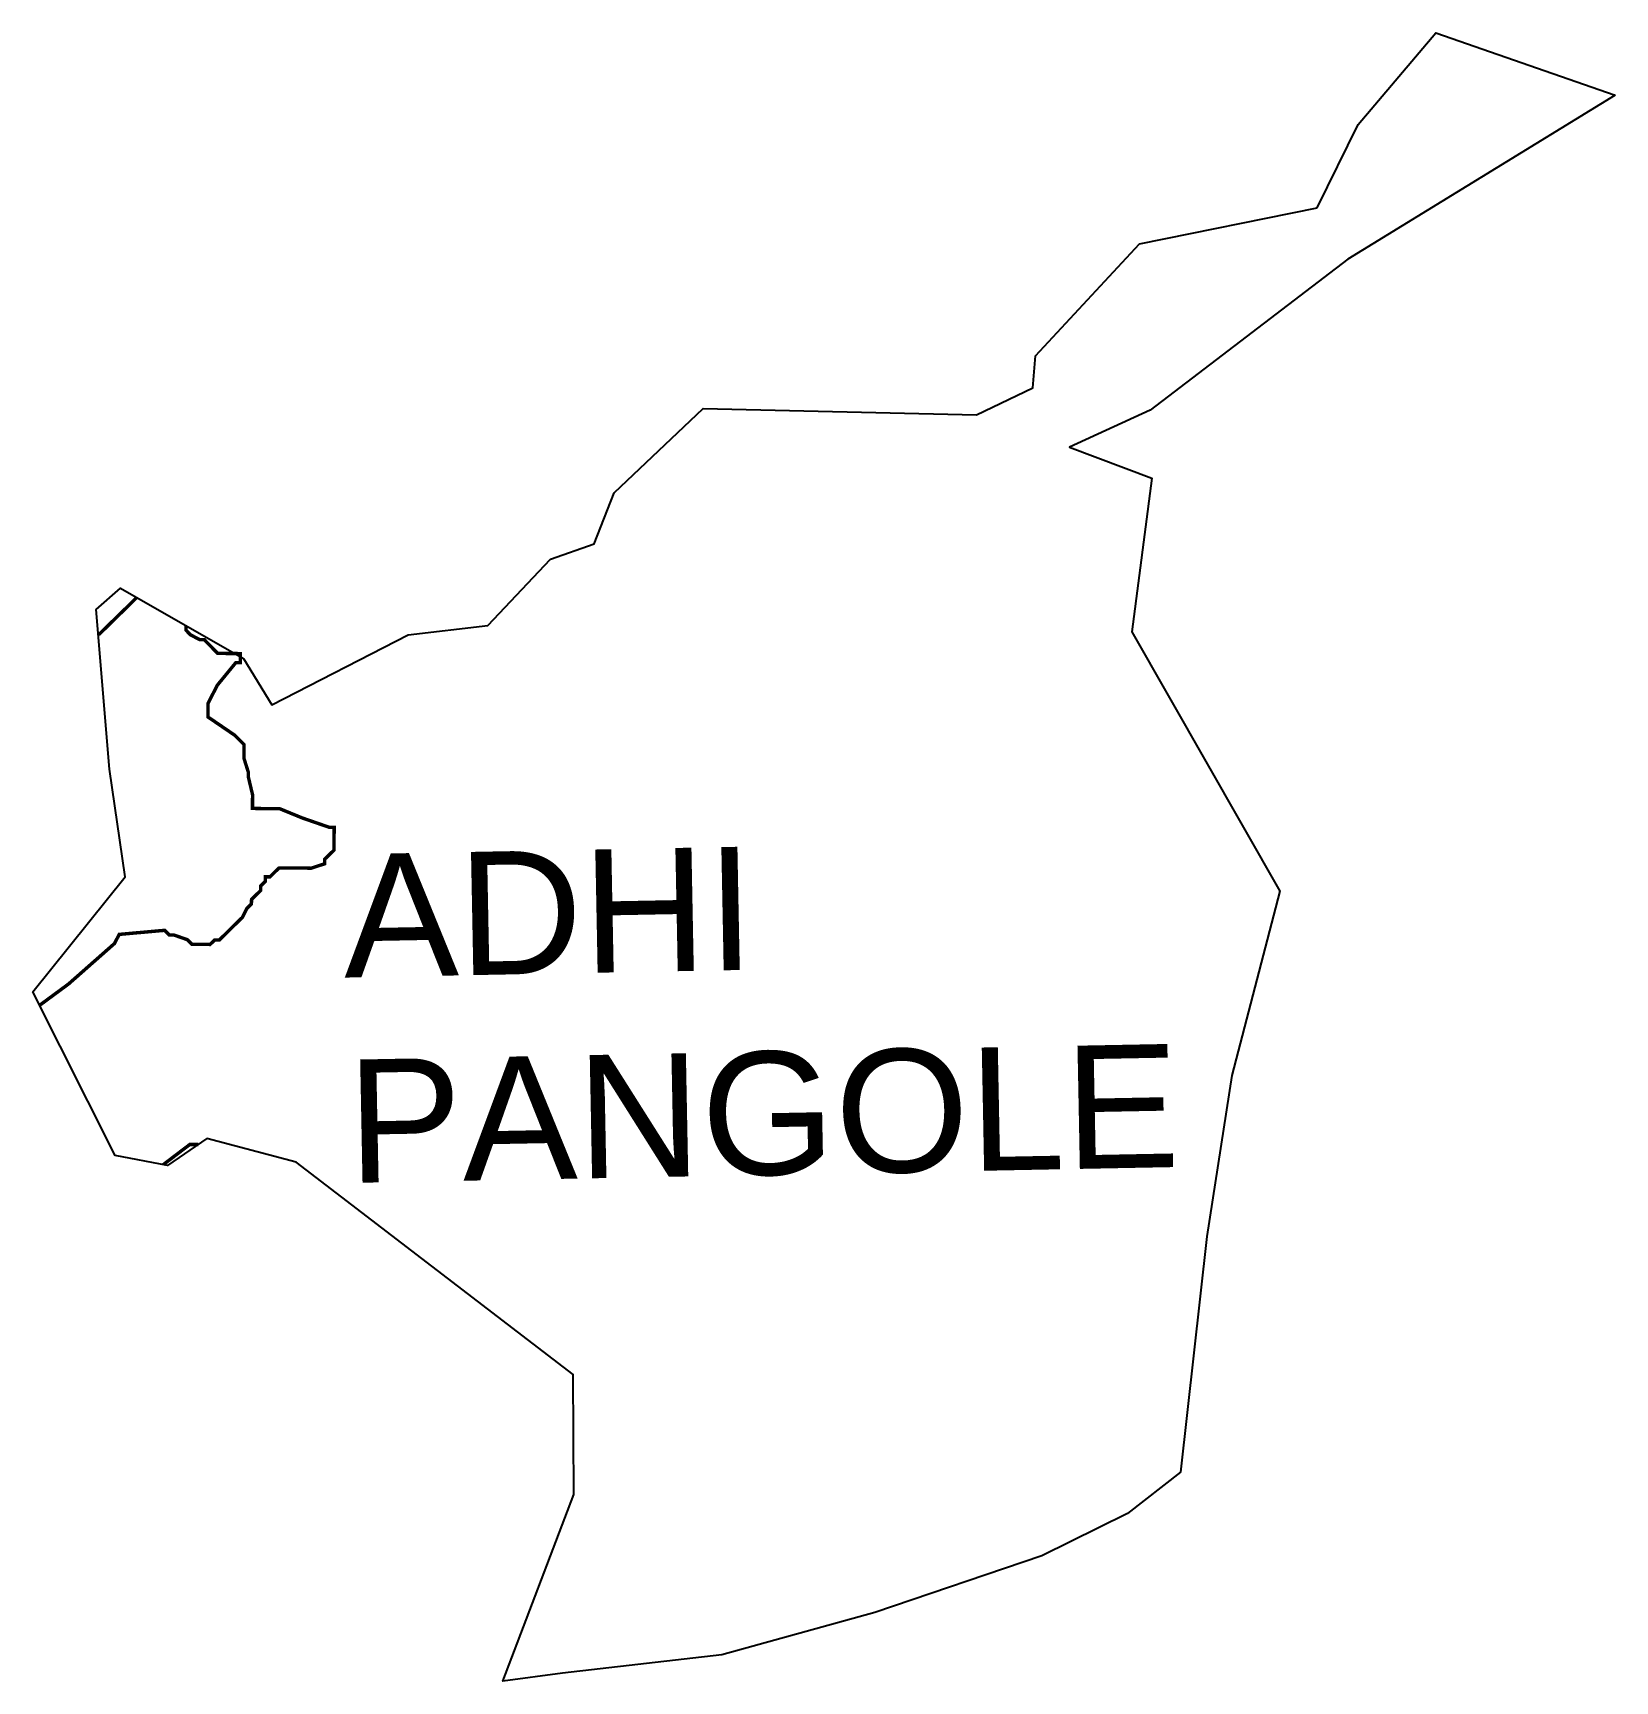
# Model space of a CAD drawing. Header units: metres. Extents: x 279104 to 280500, y 2035179 to 2036633.
import ezdxf

# ---------------------------------------------------------------- set-up
doc = ezdxf.new("R2010")
doc.units = ezdxf.units.M
for name, color, linetype in [('HAZARDS LINE', 1, 'Continuous'), ('village', 3, 'Continuous'), ('VILLAGE NAME', 250, 'Continuous')]:
    doc.layers.add(name, color=color, linetype=linetype)
doc.styles.get("Standard").update_dxf_attribs({"font": 'simplex.shx'})

msp = doc.modelspace()

# ---------------------------------------------------------------- linework, layer by layer
at = {"color": 3, "flags": 128}
msp.add_lwpolyline([(280237, 2036478.9), (280273, 2036552.4)], dxfattribs=at)
at = {"layer": 'HAZARDS LINE', "lineweight": 18}
msp.add_lwpolyline([(279194.9, 2036135.3, 3.01, 3.01, 0), (279194.9, 2036134.6, 3.01, 3.01, 0), (279190.8, 2036130.6, 3.01, 3.01, 0), (279186.8, 2036126.6, 3.01, 3.01, 0), (279178.6, 2036118.7, 3.01, 3.01, 0), (279170.5, 2036110.7, 3.01, 3.01, 0), (279162.4, 2036102.8, 3.01, 3.01, 0), (279161.3, 2036102.8, 3.01, 3.01, 0)], format="xyseb", dxfattribs=at)
at = {"layer": 'HAZARDS LINE', "lineweight": 18, "const_width": 3.01}
for points in [[(279109.6, 2035775.1), (279135.1, 2035793.9), (279175.6, 2035829.6), (279179.7, 2035837.6), (279219.9, 2035841.2), (279223.9, 2035837.1), (279227.9, 2035837.1), (279239.9, 2035832.9), (279243.9, 2035828.9), (279247.9, 2035828.8), (279251.9, 2035828.8), (279255.9, 2035828.8), (279259.9, 2035828.7), (279264, 2035832.7), (279268, 2035832.6), (279272.1, 2035836.6), (279276.1, 2035840.6), (279280.2, 2035844.6), (279284.2, 2035848.5), (279288.3, 2035852.5), (279292.4, 2035860.5), (279296.4, 2035864.5), (279296.5, 2035868.5), (279304.6, 2035876.4), (279304.6, 2035880.4), (279308.7, 2035884.4), (279308.7, 2035888.4), (279312.7, 2035888.4), (279316.8, 2035892.4), (279320.9, 2035896.3), (279324.9, 2035896.3), (279328.9, 2035896.3), (279332.9, 2035896.2), (279336.9, 2035896.2), (279340.9, 2035896.1), (279344.9, 2035896.1), (279349, 2035896), (279361, 2035899.9), (279361.1, 2035904), (279369.2, 2035911.9), (279369.2, 2035915.9), (279369.4, 2035928), (279369.4, 2035932), (279365.4, 2035932), (279341.4, 2035940.3), (279321.4, 2035948.5), (279313.4, 2035948.6), (279301.3, 2035948.7), (279297.3, 2035948.8), (279297.4, 2035960.8), (279293.6, 2035976.9), (279293.6, 2035980.9), (279289.8, 2035993), (279289.9, 2036005.1), (279285.9, 2036009.1), (279281.9, 2036013.2), (279258, 2036029.5), (279258.1, 2036033.5), (279258.1, 2036037.5), (279258.1, 2036041.5), (279266.3, 2036057.5), (279282.6, 2036077.4), (279286.6, 2036077.4), (279286.7, 2036081.4), (279286.7, 2036085.4), (279282.7, 2036085.5), (279278.7, 2036085.5), (279274.7, 2036085.5), (279270.6, 2036085.6), (279266.6, 2036085.6), (279254.7, 2036097.8), (279250.7, 2036097.8), (279242.7, 2036101.9), (279238.7, 2036106), (279238.8, 2036110), (279238.8, 2036110.1)], [(279249.4, 2035652.2), (279242, 2035652.2), (279218.6, 2035634.4)]]:
    msp.add_lwpolyline(points, dxfattribs=at)
at = {"layer": 'village', "color": 3, "true_color": 0x00ff00}
for points in [[(280273, 2036552.4, 0), (280341.5, 2036633.1, 0), (280499.7, 2036578.3, 0)], [(280499.7, 2036578.3, 0), (280264, 2036433.4, 0), (280089.4, 2036300.3, 0), (280018.3, 2036267.7, 0), (280090.9, 2036240.3, 0), (280073.4, 2036104.5, 0), (280204, 2035875.7, 0), (280161.6, 2035713.2, 0), (280139.5, 2035570.9, 0), (280116.3, 2035363.1, 0), (280069.6, 2035326.4, 0), (279993.8, 2035289.1, 0), (279846.6, 2035239.2, 0), (279711.4, 2035201.9, 0), (279570.9, 2035185.5, 0), (279518.2, 2035178.7, 0), (279580.8, 2035343.4, 0), (279580.3, 2035449.1, 0), (279335.9, 2035636.6, 0), (279257.1, 2035657.4, 0), (279222.2, 2035633.7, 0), (279176.3, 2035642.4, 0), (279103.6, 2035787, 0), (279185.1, 2035888.4, 0), (279171.2, 2035983.5, 0), (279159.5, 2036124.3, 0), (279181, 2036143.2, 0), (279289.5, 2036081.1, 0), (279314.5, 2036040.2, 0), (279434.6, 2036102, 0), (279505.1, 2036110.1, 0), (279560.2, 2036168.6, 0), (279598.9, 2036182.2, 0), (279616.5, 2036227.3, 0), (279695.1, 2036301.8, 0), (279936.2, 2036296.1, 0), (279985.9, 2036320, 0), (279988.2, 2036348.1, 0), (280080.2, 2036447, 0), (280237, 2036478.9, 0)]]:
    msp.add_polyline3d(points, dxfattribs=at)

# ---------------------------------------------------------------- texts
at = {"layer": 'VILLAGE NAME', "insert": (279376.4, 2035908.2), "char_height": 108.748, "attachment_point": 1, "rotation": 1.1028}
msp.add_mtext_dynamic_manual_height_columns('{\\fArial|b0|i0|c0|p34;ADHI PANGOLE}', width=726.929, gutter_width=543.7, heights=[0], dxfattribs=at)

doc.saveas('drawing.dxf')
